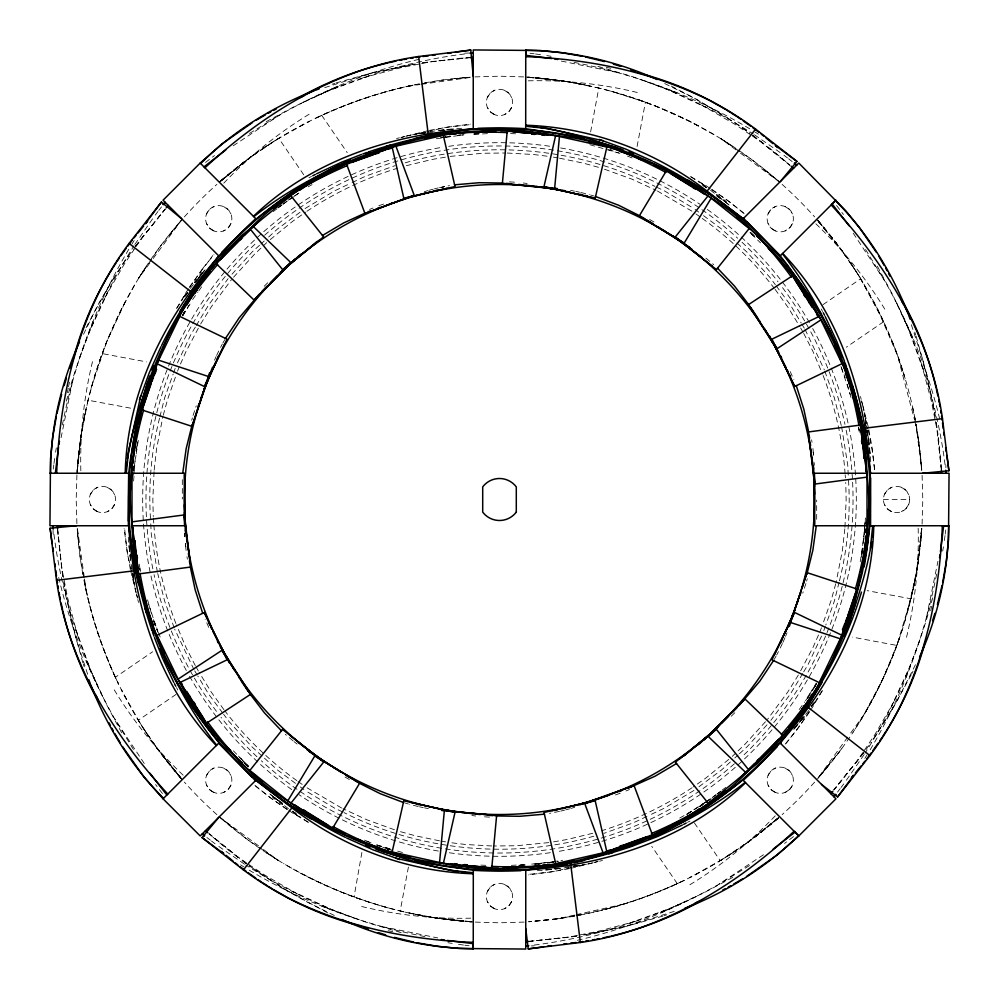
<?xml version="1.0" encoding="UTF-8"?>
<svg xmlns="http://www.w3.org/2000/svg" width="999" height="999" viewBox="0 0 999 999"><rect width="100%" height="100%" fill="white"/><g stroke="black" fill="none" stroke-linecap="round" stroke-linejoin="round"><path stroke-width="0.75" stroke-dasharray="5 3.75" d="M865.072 533.079L865.209 525.337M865.234 523.788L865.371 516.058M133.741 465.946L133.591 470.591L135.976 455.469M182.317 479.67L182.33 498.976M816.683 519.33L816.67 500.024M76.911 474.912L76.199 499.5L76.911 524.088M922.089 524.088L922.801 499.5L922.089 474.912M133.641 469.468L133.829 466.283M865.171 532.717L865.359 529.532M80.245 441.133L77.01 473.251L81.443 433.067L77.01 473.251L78.322 457.23M77.21 470.591L77.585 465.259M133.616 481.019L134.278 471.878M134.39 470.354L135.277 458.154M863.723 540.846L864.61 528.646M864.722 527.122L865.384 517.981M921.64 528.846L917.557 565.933L921.79 528.409M154.058 471.69L152.847 499.5L153.259 516.508M154.171 470.154L156.593 448.638L162.887 416.783M844.829 528.846L842.407 550.362L836.113 582.217M844.942 527.31L846.153 499.5L845.741 482.492M921.415 533.741L921.715 529.732M133.591 475.312L134.328 466.083M920.678 541.77L921.752 528.658A423.301 423.301 0 0 1 817.744 778.608M920.479 543.781L921.727 528.758L919.804 549.812M77.01 473.251L79.196 449.188M918.755 557.867L921.677 528.808M861.75 554.32L865.334 520.566M78.134 459.041L81.831 430.681L86.226 407.892M920.866 539.959L917.169 568.319L907.991 610.476M921.627 528.771L916.195 574L910.988 598.801L867.107 590.634M53.259 469.055L53.784 464.847M945.216 534.153L945.741 529.945M862.537 551.311L862.936 548.251M864.909 532.954L865.309 529.895M81.443 433.067L77.273 470.242A423.301 423.301 0 0 1 181.256 220.392M53.971 463.449L54.957 456.418M945.029 535.551L944.043 542.582M136.214 453.946L138.761 437.2M860.239 561.8L862.786 545.054M863.024 543.531L865.334 528.321M136.201 451.198L137.138 445.167M861.862 553.833L862.799 547.802M55.607 452.172L56.294 447.927M942.706 551.073L943.393 546.828M84.341 416.92L80.844 437.013L88.012 400.199L131.905 408.404M82.105 429.033L82.805 425M914.659 582.08L918.156 561.987L916.195 574L916.895 569.967M590.621 131.905L598.801 88.012L569.967 82.105M408.404 867.095L400.199 910.988L401.81 911.375M361.888 852.434L354.033 897.015M62.388 424.887C74.538 362.475 96.99 301.898 129.907 247.427M135.989 450.936L136.576 447.914M136.875 446.403L137.775 441.87M637.075 146.541L645.429 102.148L610.476 91.009M861.225 557.13L862.125 552.597M862.424 551.086L863.011 548.064M936.612 574.113C924.462 636.525 902.01 697.102 869.093 751.573M61.076 437.712L72.427 382.018M926.572 616.982L937.924 561.288M67.333 392.707L68.257 388.186M68.556 386.688L69.48 382.167M930.743 610.814L931.667 606.293M83.991 418.643L86.026 408.841M912.974 590.159L915.009 580.357M914.597 582.429L904.008 624.213M911.538 596.49L896.852 645.429L852.434 637.112M159.553 418.194C151.161 451.461 148.252 486.163 150.587 520.379M159.915 416.745L164.635 397.914L173.177 374.013M839.085 582.255L834.365 601.086L825.823 624.987M839.447 580.806C847.839 547.539 850.748 512.837 848.413 478.621M66.321 401.173C80.782 346.341 103.509 293.619 133.991 245.766M932.679 597.827C918.218 652.659 895.491 705.381 865.009 753.234M87.462 402.51L94.992 374.787L102.148 353.571L146.566 361.888M163.237 415.272L167.77 398.876L176.998 372.615M835.763 583.728L831.23 600.124L822.002 626.385M191.708 420.267L192.395 417.869M806.605 581.131L807.292 578.733M91.009 388.524L106.656 341.845L125.824 300.624M193.082 415.472L196.229 405.856M805.918 583.528L802.771 593.144M860.201 721.028C878.633 690.734 893.456 658.254 903.958 624.363M899.45 638.161L897.514 643.606C886.15 674.737 871.203 704.52 853.071 732.242M173.689 372.615L175.187 368.394M823.813 630.606L825.311 626.385M79.433 358.366L93.057 321.478M905.943 677.522L919.567 640.634M99.55 360.839L106.656 341.845L121.266 309.453L135.452 283.504M177.56 371.166L179.233 366.845M819.767 632.155L821.44 627.834M785.526 636.363L787.025 632.692M897.527 643.568L882.579 679.582L864.06 714.622L848.613 735.888M214.498 360.214L216.059 356.631M782.941 642.369L785.027 637.587M180.482 364.011L186.126 351.286L199.875 325.324M818.518 634.989L812.874 647.714L799.125 673.676M83.541 334.29L94.118 312.512L110.14 283.966M915.459 664.71L897.139 700.848L875.499 735.926M91.309 327.497L107.767 292.357L105.082 297.202L124.338 264.048L135.302 247.715M907.691 671.503L891.233 706.643L893.918 701.798L874.662 734.952L863.698 751.285M216.608 355.457L219.967 348.514M782.392 643.543L779.033 650.486M177.472 362.887L190.884 334.54L195.492 326.86M821.528 636.113L808.116 664.46L803.508 672.14M86.076 327.772L99.326 302.36L114.473 276.948M911.95 673.401L913.011 671.228M911.3 674.687L890.808 712.087L870.816 742.769M206.543 213.911L209.465 209.465L213.911 206.543M90.247 494.667L93.169 490.222L97.615 487.3M230.944 223.576L228.022 228.022L223.576 230.944M114.66 504.333L111.738 508.778L107.28 511.7M487.3 97.615L490.222 93.169L494.667 90.247M511.7 107.28L508.778 111.738L504.333 114.66M206.543 775.424L209.465 770.978L213.911 768.056M230.944 785.089L228.022 789.535L223.576 792.457M768.056 213.911L770.978 209.465L775.424 206.543M792.457 223.576L789.535 228.022L785.089 230.944M487.3 891.72L490.222 887.262L494.667 884.34M511.7 901.385L508.778 905.831L504.333 908.753M884.34 494.667L887.262 490.222L891.72 487.3M768.056 775.424L770.978 770.978L775.424 768.056M908.753 504.333L905.831 508.778L901.385 511.7M182.43 315.746L184.64 311.626M220.542 347.377L222.34 344.018M776.66 654.982L778.458 651.623M814.36 687.374L816.57 683.254M182.23 315.609L184.465 311.501M814.535 687.499L816.77 683.391M176.636 308.379L186.925 291.009M822.364 690.659L812.087 708.016M200.637 323.976L211.264 306.905L231.531 279.583M222.927 342.894L224.8 339.61M774.2 659.39L776.073 656.106M798.363 675.024L787.736 692.095L767.469 719.417M815.871 700.574L810.164 710.089M183.017 298.251L188.724 288.761M812.449 690.721L815.571 685.389M182.767 315.934L189.061 305.207M809.939 693.793L816.233 683.066M185.452 296.241L187.8 292.27M811.2 706.73L813.548 702.759M182.63 315.409L186.513 308.928M196.254 325.574L208.541 305.082L228.109 278.696M802.746 673.426L790.459 693.918L770.891 720.304M185.602 295.804L187.862 292.095M811.138 706.905L813.398 703.196M132.03 243.993L134.153 240.559M864.847 758.441L866.97 755.007M176.848 308.117L182.53 299.388M822.152 690.883L816.47 699.612M809.427 711.263L798.663 727.185L786.163 743.306M149.875 262.999L138.799 277.972L145.929 266.758M189.473 287.6L202.66 268.394M112.999 279.27L118.918 269.98M134.803 244.505L154.345 216.259M182.567 315.597L191.845 301.261M807.155 697.739L816.433 683.403M864.197 754.495L844.654 782.741M807.479 698.526L810.838 693.356M189.66 286.788L212.75 255.594M809.352 712.25L796.215 730.694L785.039 744.342M117.882 271.628L123.501 263.074M136.139 246.466L142.045 237.662L165.434 209.066M862.861 752.534L856.955 761.338L833.566 789.934M138.799 277.972L159.166 247.802L181.231 220.504L150.799 261.75M122.902 264.036L128.184 256.231M184.216 296.928L189.373 289.623M814.784 702.072L809.627 709.377M128.084 256.481L133.416 248.988M866.008 749.55L871.003 742.569M192.57 299.55L197.989 291.97M198.888 290.709L201.586 286.925M799.212 709.552L804.62 701.972M805.531 700.711L808.228 696.927M847.701 737.137L817.706 778.433L829.669 764.397M785.089 792.457L789.535 789.535L791.92 786.288M135.452 246.091L164.385 209.99M863.548 752.909L834.615 789.01M135.24 246.503L165.235 208.953M863.848 752.547L833.853 790.122M196.091 282.255L198.826 278.559M793.793 729.07L799.262 721.678M800.174 720.441L802.909 716.745M190.26 288.436L204.358 270.579M808.74 710.564L794.642 728.421M155.232 215.085L157.904 211.551M841.096 787.449L843.768 783.915M158.816 210.377L161.513 206.893M837.487 792.107L840.184 788.623M202.797 268.319L213.986 254.67M841.77 748.563L817.769 778.483L839.834 751.198M201.311 274.538L194.63 282.792L201.486 274.762M202.26 273.351L205.12 269.817M793.88 729.183L804.37 716.208L796.54 725.386M789.535 789.535L791.245 787.437M169.331 234.603L181.206 220.492M233.554 277.235L254.37 254.37L266.696 242.645M765.446 721.765L744.63 744.63L732.304 756.355M232.005 274.188L252.06 252.06L259.802 245.042M766.995 724.812L746.94 746.94L739.198 753.958M264.211 286.263L268.743 281.755M734.789 712.737L730.257 717.245M260.901 244.031L264.223 241.021M268.656 237.013L277.497 228.996L301.486 211.201M730.344 761.987L721.503 770.004L697.514 787.799M734.777 757.979L738.099 754.969M220.504 181.194L250.861 156.918L247.577 159.328L219.318 182.205L250.861 156.918L278.758 138.312L304.595 176.049M694.405 822.951L720.242 860.688L751.423 839.672L777.672 818.543M270.217 239.61L292.994 221.066L305.644 212.15M728.783 759.39L706.006 777.934L693.356 786.85M225.374 176.948L219.305 182.205L244.318 161.776M773.626 822.052L776.673 819.43M231.568 171.791L219.318 182.205L237.874 166.733M767.432 827.209L779.682 816.795L748.139 842.082L778.496 817.806M761.126 832.267L779.682 816.807L754.682 837.224M205.482 162.425L214.485 155.544M793.518 836.575L784.515 843.456M273.289 211.601L276.973 208.779M278.197 207.829L281.88 205.007M283.104 204.071L286.788 201.236M288.012 200.3L292.919 196.528M706.081 802.472L710.988 798.701M712.212 797.764L715.896 794.929M717.12 793.993L720.803 791.171M722.027 790.221L725.711 787.399M241.333 164.048L252.822 155.507M757.667 834.952L746.178 843.493M705.444 802.634L709.215 799.874M257.53 152.173L248.177 158.878L264.323 147.54M741.47 846.827L750.823 840.122L734.677 851.46M278.009 207.755L281.793 205.095M283.054 204.208L293.169 197.103M294.43 196.216L299.488 192.67M699.512 806.33L704.57 802.784M705.831 801.897L715.946 794.792M717.207 793.905L720.991 791.245M84.366 582.242C91.409 617.544 103.122 651.81 118.656 684.265L115.347 677.285L152.647 651.76M883.653 321.715L846.353 347.19M289.61 199.325L293.394 196.741M294.655 195.879L299.7 192.42M823.014 304.645L860.688 278.758L860.102 277.809M176.049 694.405L138.312 720.242L142.72 727.297M699.775 806.705L704.894 803.246M687.15 814.447L706.505 801.448M233.192 145.792L280.582 114.448C324.737 89.498 372.202 70.18 421.64 58.691M577.36 940.309C626.798 928.82 674.263 909.502 718.418 884.552L765.808 853.208M263.274 148.239L271.241 143.019M727.759 855.981L735.726 850.761M249.5 133.429L280.582 114.448M749.5 865.571L718.418 884.552M264.623 147.34L277.972 138.799M721.028 860.201L734.377 851.66M686.4 814.41L707.217 801.136M708.516 800.311L711.126 798.651M306.905 211.264C334.84 192.732 365.359 178.134 397.402 168.257M692.095 787.736C664.16 806.268 633.641 820.866 601.598 830.743M305.082 208.541L334.54 190.884L350.736 183.217M693.918 790.459L664.46 808.116L648.264 815.783M679.72 818.081L691.72 811.163M699.725 806.555L702.397 805.019M308.092 186.85L312.075 184.59M266.209 121.653L294.917 106.281L338.137 86.189L302.31 102.672M732.791 877.347L704.083 892.719L660.863 912.811L696.69 896.328M276.723 139.56L309.453 121.266L301.798 125.212M722.277 859.44L689.547 877.734L697.202 873.788M308.978 177.76L311.501 176.436M687.474 822.377L689.997 821.041M352.085 182.58L365.584 176.199L395.104 165.634M646.915 816.42L633.416 822.801L603.896 833.366M419.867 84.066C385.976 90.135 353.109 101.299 321.715 115.347L314.735 118.656C347.19 103.122 381.456 91.409 416.758 84.366M576.136 915.471C611.076 909.502 644.979 898.126 677.285 883.653L684.265 880.344C657.654 892.994 629.944 903.271 601.336 910.364M317.307 95.754C364.96 74.625 415.584 59.853 467.395 53.609M681.693 903.246C634.04 924.375 583.416 939.147 531.605 945.391M369.543 209.453L373.002 208.017M625.998 790.983L629.457 789.547M324.725 87.637L368.656 73.839L417.182 63.549M674.275 911.363L630.344 925.161L581.818 935.451M332.555 89.236L369.155 76.011L363.686 77.56L400.874 67.707L420.055 63.899M666.445 909.764L629.845 922.989L635.314 921.44L598.126 931.293L578.945 935.101M378.846 205.719L386.076 203.197M620.154 793.281L612.924 795.803M332.155 84.228L334.752 83.354M664.248 915.646L666.845 914.772M336.064 82.929L375 72.04L415.422 63.961M662.936 916.071L624 926.96L583.578 935.039M401.498 137.512L403.921 136.776M595.079 862.224L597.502 861.488M424.363 191.671L428.171 190.547M570.829 808.453L574.637 807.329M406.343 136.089L428.371 130.582M592.657 862.911L570.629 868.418M414.622 134.69L417.495 133.878M581.505 865.122L584.378 864.31M406.318 165.709L431.868 159.503L448.638 156.593M592.682 833.291L567.132 839.497L550.362 842.407M429.433 190.172L433.216 189.161M565.784 809.839L569.567 808.828M418.931 133.491L446.303 127.335L470.604 124.076M580.069 865.509L552.697 871.665L528.396 874.924M396.553 138.536L399.425 137.787M599.575 861.213L602.459 860.464M421.153 133.729L425.624 132.592M573.389 866.408L577.847 865.271M405.157 162.812C487.512 139.348 578.558 147.777 655.007 186.413M593.843 836.188C511.488 859.652 420.442 851.223 343.993 812.587M400.874 137.437L405.207 136.376M593.793 862.624L598.139 861.563M421.578 133.504L425.786 132.505M434.478 188.823L438.249 187.912M560.751 811.088L564.522 810.177M573.214 866.495L577.434 865.496M406.655 136.051L411.014 135.09M587.986 863.91L592.345 862.949M574.725 915.908L558.179 918.718L528.846 921.677L558.179 918.718L574.687 915.034M576.186 914.697L624.213 904.008M439.51 187.612L449.5 185.627M559.49 811.388L549.5 813.373M412.475 134.79L416.858 133.891M582.155 865.109L586.525 864.21M429.607 130.332L448.189 127.035L470.729 124.588M569.393 868.668L550.811 871.965L528.271 874.412M421.541 63.599L431.868 61.551L470.179 57.655M577.459 935.401L567.132 937.449L528.821 941.345M418.319 133.616L428.596 131.831M580.681 865.384L570.404 867.169M440.884 137.874L450.074 136.189M548.926 862.811L558.116 861.126M421.366 83.804L440.821 80.282L470.154 77.323L454.607 78.584M558.179 918.718L574.637 915.746M440.859 137.6L450.062 135.976M548.938 863.024L558.141 861.4M576.236 915.646L582.242 914.634M422.652 62.687L467.395 57.817M576.348 936.313L528.746 941.483M423.426 133.616L426.448 133.154M427.972 132.929L434.028 132.018M440.097 131.119L455.257 128.846L437.187 130.694L455.207 129.258M558.903 867.881L543.743 870.154L561.813 868.306L543.793 869.742M564.972 866.982L571.028 866.071M572.552 865.846L575.574 865.384M422.54 62.85L455.719 58.791M430.082 131.606L444.505 129.72M568.931 867.394L544.28 870.229M576.46 936.15L531.605 941.183M436.301 138.749L464.011 134.765M534.989 864.235L562.699 860.251M407.892 86.226L420.055 84.515M421.578 84.303L470.204 77.447M445.866 136.988L451.86 136.176M457.854 135.365L460.851 134.965M538.149 864.035L541.146 863.636M547.14 862.824L553.134 862.012M538.011 864.185L541.083 863.773M547.227 862.974L553.371 862.174M450.174 156.406L482.492 153.259L505.681 152.997M548.826 842.594L516.508 845.741L493.319 846.003M446.541 129.508L454.72 128.771M519.33 865.334L523.963 864.872M531.693 864.098L557.954 861.488M458.266 58.429L470.254 57.517M456.768 128.621L462.924 128.234M542.232 870.379L536.076 870.766M474.375 133.941L480.394 133.591M518.606 865.409L524.625 865.059M474.912 76.911L499.5 76.199L524.088 76.911M524.088 922.089L499.5 922.801L474.912 922.089M458.266 135.202L464.46 134.865M473.751 134.378L487.699 133.641M511.301 865.359L525.249 864.622M534.54 864.135L540.734 863.798M464.972 53.159L470.492 53.034M531.268 945.916L534.028 945.841M473.913 133.641L478.521 133.616M520.479 865.384L525.087 865.359M883.428 499.5L909.677 499.5A13.124 13.124 0 0 1 889.984 510.864A13.124 13.124 0 0 1 889.984 488.136A13.124 13.124 0 0 1 909.677 499.5M507.23 153.034L533.478 154.508L550.362 156.593M491.77 845.966L465.522 844.492L448.638 842.407M510.539 133.591L518.219 133.878M480.781 865.122L488.461 865.409M509.502 181.855L517.007 182.355M489.498 817.145L481.993 816.645M441.133 918.755L473.251 921.99L433.067 917.557L473.251 921.99L457.23 920.678M528.409 77.21L565.933 81.443L525.749 77.01L541.77 78.322M465.259 921.415L470.591 921.79M529.732 77.285L533.741 77.585M549.812 79.196L525.749 77.01L557.867 80.245M449.188 919.804L473.251 921.99M539.959 78.134L568.319 81.831L591.108 86.226M459.041 920.866L430.681 917.169L407.892 912.774M529.945 53.259L534.153 53.784M464.847 945.216L469.055 945.741M565.933 81.443L528.758 77.273A423.301 423.301 0 0 1 778.608 181.256M523.314 182.992L527.135 183.491M471.865 815.509L475.686 816.008M433.067 917.557L470.242 921.727A423.301 423.301 0 0 1 220.392 817.744M535.551 53.971L542.582 54.957M463.449 945.029L456.418 944.043M546.828 55.607L551.073 56.294M447.927 942.706L452.172 943.393M574 82.805L561.987 80.844L582.08 84.341M416.92 914.659L437.013 918.156L407.754 912.736M553.409 157.118L557.991 157.917M559.515 158.179L583.728 163.237L600.124 167.77M439.485 840.821L415.272 835.763L398.876 831.23M441.009 841.083L445.591 841.882M425 916.195L429.033 916.895M570.591 190.397L574.437 191.134M424.563 807.866L428.409 808.603M574.113 62.388C636.525 74.538 697.102 96.99 751.573 129.907M424.887 936.612C362.475 924.462 301.898 902.01 247.427 869.093M606.293 67.333L610.814 68.257M561.288 61.076L616.982 72.427M382.018 926.572L437.712 937.924M388.186 930.743L392.707 931.667M580.357 83.991L590.159 86.026M408.841 912.974L418.643 915.009M575.724 191.371L579.507 192.195M419.493 806.805L423.276 807.629M406.68 912.499L405.057 912.124M403.971 911.875L402.897 911.625M580.769 192.47L589.41 194.68M418.231 806.53L409.59 804.32M386.925 848.8L391.433 849.912M597.827 66.321L632.854 76.773L677.522 93.057L640.634 79.433M401.173 932.679L366.146 922.227L321.478 905.943L358.366 919.567M596.49 87.462C631.793 96.204 666.233 108.754 698.376 125.824M402.51 911.538C367.12 903.059 332.792 890.209 300.624 873.176M589.822 144.705L622.29 154.096M388.524 907.991C351.798 897.751 316.458 882.729 283.504 863.548M610.189 149.5L612.237 150.1M386.763 848.9L388.811 849.5M376.91 845.004L390.247 848.925M397.652 851.098L403.584 852.834M590.634 195.017L594.255 196.104M404.745 802.896L408.366 803.983M376.685 844.942L391.296 849.412M608.466 149.613L618.531 152.884M604.532 169.231L632.155 179.233L656.006 190.297M394.468 829.769L366.845 819.767L342.994 808.703M357.205 898.163L356.293 897.839M366.77 841.37L371.104 842.969M376.898 845.104L381.243 846.702M382.679 847.239L391.371 850.436M638.161 99.55L657.155 106.656L689.547 121.266L715.496 135.452M656.118 85.14C689.984 98.189 722.627 114.46 753.234 133.991M342.882 913.86C309.016 900.811 276.373 884.54 245.766 865.009M627.434 156.056L634.527 158.878M364.473 840.122L371.566 842.944M664.71 83.541L693.681 97.927L722.052 114.473M334.29 915.459L305.319 901.073L276.948 884.527M671.503 91.309L706.643 107.767L701.798 105.082L734.952 124.338L751.285 135.302M327.497 907.691L292.357 891.233L297.202 893.918L264.048 874.662L247.715 863.698M656.355 187.05L664.46 190.884L693.918 208.541M342.645 811.95L334.54 808.116L305.082 790.459M671.228 86.076L696.64 99.326L729.02 118.918M327.772 912.924L286.938 890.721L249.45 866.008M657.392 190.996L692.095 211.264M341.608 808.004L306.905 787.736M785.089 206.543L789.535 209.465L792.457 213.911M504.333 90.247L508.778 93.169L511.7 97.615M775.424 230.944L770.978 228.022L768.056 223.576M494.667 114.66L490.222 111.738L487.3 107.28M901.385 487.3L905.831 490.222L908.753 494.667M891.72 511.7L887.262 508.778L884.34 504.333M223.576 206.543L228.022 209.465L230.944 213.911M213.911 230.944L209.465 228.022L206.543 223.576M785.089 768.056L789.535 770.978L792.457 775.424M775.424 792.457L770.978 789.535L768.056 785.089M107.28 487.3L111.738 490.222L114.66 494.667M97.615 511.7L93.169 508.778L90.247 504.333M504.333 884.34L508.778 887.262L511.7 891.72M223.576 768.056L228.022 770.978L230.944 775.424M494.667 908.753L490.222 905.831L487.3 901.385M213.911 792.457L209.465 789.535L206.543 785.089M690.684 176.623L708.041 186.9M308.379 822.364L291.009 812.075M700.761 183.004L710.252 188.724M298.251 815.983L288.761 810.276M649.612 219.455L653.958 221.99M345.042 777.01L349.388 779.545M702.697 185.402L706.655 187.75M292.27 811.2L296.241 813.548M703.171 185.577L706.842 187.812M292.095 811.138L295.804 813.398M755.007 132.03L758.441 134.153M240.559 864.847L243.993 866.97M736.001 149.875L721.028 138.799L732.242 145.929M711.413 189.46L727.309 200.237L743.418 212.737M690.821 176.798L699.55 182.467M308.117 822.152L299.388 816.47M287.6 809.527L271.691 798.763L255.594 786.25M266.758 853.071L277.972 860.201L262.999 849.125M754.495 134.803L782.741 154.345M244.505 864.197L216.259 844.654M712.275 189.635L730.731 202.76L744.38 213.936M286.788 809.34L268.319 796.203L254.67 785.014M727.372 117.882L735.926 123.501M271.628 881.118L248.988 865.584M752.534 136.139L761.338 142.045L789.934 165.434M246.466 862.861L237.662 856.955L209.066 833.566M721.028 138.799L751.198 159.166L778.496 181.231L737.25 150.799M277.972 860.201L247.802 839.834L220.504 817.769L261.75 848.201M734.964 122.902L749.55 132.992M701.997 184.153L709.302 189.31M296.928 814.784L289.623 809.627M695.891 213.936L700.948 217.495M702.21 218.394C729.42 237.937 753.77 261.513 774.125 288.124M296.79 780.606C269.58 761.063 245.23 737.487 224.875 710.876M298.052 781.505L303.109 785.064M742.519 128.084L750.012 133.416M752.909 135.452L765.833 145.217M246.091 863.548L240.334 859.277M752.497 135.24L790.047 165.235M246.503 863.76L208.953 833.765M716.733 196.079L720.416 198.801M278.559 800.174L282.255 802.909M710.489 190.197L728.371 204.308M695.117 209.428L698.713 212.1M703.508 215.647L721.503 228.996L735.876 242.033M295.492 783.353L277.497 770.004L263.124 756.967M300.287 786.9L303.883 789.572M288.436 808.74L270.579 794.642M783.915 155.232L787.449 157.904M211.551 841.096L215.085 843.768M237.937 857.454L233.167 853.783M788.623 158.816L792.107 161.513M206.893 837.487L210.377 840.184M294.081 741.658L297.14 744.043M768.194 147.078L772.901 150.837M230.806 851.922L226.099 848.163M716.208 194.618L724.437 201.286M725.611 202.235L729.145 205.095M269.817 793.88L273.351 796.74M274.538 797.689L282.792 804.37L274.762 797.514M775.236 152.735L779.869 156.581M705.931 258.142L713.723 264.71M293.069 740.858L285.277 734.29M223.764 846.265L219.131 842.419M764.397 169.331L778.508 181.206M220.492 817.794L234.603 829.669M782.18 158.516L789.01 164.385M216.82 840.484L209.99 834.615M718.493 196.578L724.225 201.473M245.092 763.636L248.614 766.708M245.879 764.859L248.189 766.92M754.133 236.226L749.537 232.093L760.526 242.869M736.987 243.032L746.94 252.06L770.004 277.497L775.349 284.703M262.013 755.968L252.06 746.94L228.996 721.503L223.651 714.297M749.937 232.23L754.42 236.376M751.061 232.717L754.432 235.889M238.474 756.131L249.45 766.97M233.429 750.873L236.688 754.22M241.021 758.666L248.601 766.445M244.443 763.224L246.591 765.446M239.46 757.392L241.558 759.64M242.607 760.776L247.827 766.42M818.543 221.328L842.082 250.861L816.795 219.318L827.209 231.568M176.948 773.626L182.205 779.682L156.918 748.139L182.205 779.695L161.776 754.682M819.43 222.327L822.052 225.374M171.791 767.432L182.205 779.682L166.733 761.126M817.794 220.504L842.082 250.861M181.194 778.496L156.918 748.139M832.267 237.874L816.795 219.305L837.224 244.305M775.087 289.335L787.736 306.905L799.887 326.661M223.913 709.665L211.264 692.095L199.113 672.339M836.575 205.482L843.456 214.485M162.425 793.518L155.544 784.515M834.952 241.333L843.493 252.822M164.048 757.667L155.507 746.178M776.235 285.901L790.459 305.082L801.21 323.014M222.765 713.099L208.541 693.918L197.79 675.986M851.46 264.323L840.122 248.177L856.88 272.64M147.54 734.677L158.878 750.823L143.019 727.759L148.239 735.726M844.467 254.183L846.827 257.53M152.173 741.47L154.533 744.817M321.715 115.347L347.24 152.647M677.285 883.653L651.76 846.353M853.208 233.192L884.552 280.582C909.502 324.737 928.82 372.202 940.309 421.64M58.691 577.36C70.18 626.798 89.498 674.263 114.448 718.418L145.792 765.808M850.761 263.274L855.981 271.241M865.571 249.5L884.552 280.582M133.429 749.5L114.448 718.418M851.66 264.623L860.201 277.972M138.799 721.028L147.34 734.377M857.467 273.576L858.353 274.987M858.94 275.924L859.527 276.873M801.972 324.3L804.282 328.134M805.044 329.42L824.312 369.805M193.956 669.58L174.688 629.195M194.718 670.866L197.028 674.7M800.649 328.009L802.934 332.055M803.696 333.391L812.874 351.286L822.552 374.051M195.305 665.609L186.126 647.714L176.448 624.949M196.066 666.945L198.351 670.991M877.347 266.209L892.719 294.917L912.811 338.137L896.328 302.31M121.653 732.791L106.281 704.083L86.189 660.863L102.672 696.69M873.788 301.798L882.579 319.418L859.44 276.723C877.447 307.879 893.768 340.172 904.008 374.787M139.56 722.277L121.266 689.547L125.212 697.202M821.253 308.978L822.577 311.501M176.436 687.499L177.76 690.022M882.841 319.967L883.253 320.841M790.209 371.603L793.868 379.745M208.791 627.397L205.132 619.255M903.246 317.307C924.375 364.96 939.147 415.584 945.391 467.395M95.754 681.693C74.625 634.04 59.853 583.416 53.609 531.605M115.347 677.285C101.299 645.891 90.135 613.024 84.066 579.133M877.734 309.453L897.527 355.432L905.144 378.546M823.114 375.499C835.189 406.743 842.619 439.822 845.054 473.239M175.886 623.501C163.811 592.257 156.381 559.178 153.946 525.761M153.484 619.617L157.942 631.231M158.504 632.679L160.177 637.037M892.344 341.845L897.527 355.432L914.422 419.43M840.983 366.533L845.241 377.872M153.759 621.128L158.017 632.467M153.609 621.103L156.831 629.82M911.363 324.725L923.001 360.739L932.517 400.849M87.637 674.275L75.999 638.261L66.483 598.151M909.764 332.555L922.989 369.155L921.44 363.686L931.293 400.874L935.101 420.055M89.236 666.445L76.011 629.845L77.56 635.314L67.707 598.126L63.899 578.945M824.812 371.203L834.365 397.914L841.258 425.437M174.188 627.797L164.635 601.086L157.742 573.563M914.772 332.155L915.646 334.752M83.354 664.248L84.228 666.845M841.383 367.844L850.261 394.343M148.739 604.657L157.617 631.156M916.071 336.064L926.96 375L935.451 417.182M82.929 662.936L72.04 624L63.549 581.818M861.687 401.648L862.424 404.058M136.776 595.079L137.512 597.502M862.774 405.269L868.631 428.459M136.089 592.657L130.582 570.629M847.189 384.203L851.435 399.125M147.565 599.875L151.811 614.797M133.878 581.505L134.69 584.378M864.21 414.41L865.022 417.282M133.491 580.069L127.335 552.697L124.076 528.396M914.809 420.916L918.718 440.821L921.677 470.154L920.416 454.607L915.971 424.013L921.627 470.154M865.396 418.718L867.944 428.808M860.451 396.466L861.213 399.338M137.787 599.575L138.536 602.459M132.592 573.389L133.729 577.847M841.633 426.885L847.751 465.197L848.338 477.135M157.367 572.115L151.249 533.803L150.662 521.865M861.563 400.786L862.612 405.119M136.376 593.793L137.437 598.139M132.505 573.214L133.504 577.434M858.591 427.535L859.302 430.532L858.641 427.51M140.409 571.465L139.698 568.468L140.359 571.49M866.795 431.418L868.805 440.322L870.229 454.657M868.268 430.244L872.452 451.898L874.724 470.579M862.936 406.568L863.91 410.926M135.09 587.986L136.051 592.345M868.88 429.695L872.202 448.239L874.674 470.741M864.21 412.387L865.097 416.758M133.891 582.155L134.79 586.525M130.332 569.393L127.035 550.811L124.588 528.271M935.401 421.541L937.449 431.868L941.345 470.179M63.599 577.459L61.551 567.132L57.655 528.821M912.774 407.892L915.633 422.515L914.634 416.758M858.403 427.322L859.839 434.877M139.161 564.123L140.597 571.678M865.346 421.953L868.805 440.322L867.382 429.97M865.371 418.219L867.169 428.496M133.616 580.681L131.831 570.404M83.804 577.634L80.282 558.179L77.323 528.846L78.584 544.393M933.078 404.133L935.039 415.422M65.922 594.867L63.961 583.578M811.613 439.797L812.037 442.257M186.963 556.743L187.387 559.203M936.313 422.652L937.986 434.328M62.687 576.348L57.817 531.605M865.384 423.414L865.846 426.436M866.071 427.959L866.982 434.003M867.881 440.059L870.154 455.207L868.293 437.137L869.729 455.182M131.119 558.903L128.846 543.743L130.694 561.813L129.258 543.793M132.018 564.972L132.929 571.028M133.154 572.552L133.616 575.574M936.15 422.54L941.183 467.395M131.606 568.931L128.771 544.28M62.85 576.46L58.267 537.45M77.447 528.796L84.303 577.422M84.515 578.945L86.226 591.108M938.361 437.325L940.821 461.263M812.911 448.501L813.735 456.131M186.089 550.499L185.265 542.869M845.166 474.775L845.404 477.859M153.371 518.056L153.834 524.225M941.058 464.26L941.483 470.254M57.942 534.74L57.517 528.746M870.379 456.718L870.766 462.899M128.621 542.232L128.234 536.076M814.21 462.612L814.31 465.247M184.69 533.753L184.79 536.388L184.778 533.304M945.841 464.972L945.916 467.732M53.159 534.028L53.034 528.508M184.765 533.291L184.79 536.388M814.622 782.13A423.301 423.301 0 0 1 782.13 814.622M778.533 817.819A423.301 423.301 0 0 1 579.108 915.246M574.6 916.083A423.301 423.301 0 0 1 528.683 921.79M216.87 814.622A423.301 423.301 0 0 1 184.378 782.13M181.181 778.533A423.301 423.301 0 0 1 83.754 579.108M82.917 574.6A423.301 423.301 0 0 1 77.21 528.683M184.378 216.87A423.301 423.301 0 0 1 216.87 184.378M220.467 181.181A423.301 423.301 0 0 1 419.892 83.754M424.4 82.917A423.301 423.301 0 0 1 470.317 77.21M782.13 184.378A423.301 423.301 0 0 1 814.622 216.87M817.819 220.467A423.301 423.301 0 0 1 915.246 419.892M916.083 424.4A423.301 423.301 0 0 1 921.79 470.317M812.674 328.496A356.818 356.818 0 0 1 556.206 851.785M550.287 852.684A356.818 356.818 0 0 1 448.713 852.684M438.361 851.048A356.818 356.818 0 0 1 299.088 794.717M291.708 789.572A356.818 356.818 0 0 1 188.511 674.437M186.326 670.504A356.818 356.818 0 0 1 442.794 147.215M448.713 146.316A356.818 356.818 0 0 1 550.287 146.316M560.639 147.952A356.818 356.818 0 0 1 699.912 204.283M707.292 209.428A356.818 356.818 0 0 1 810.489 324.563M775.212 815.846A2353.12 989.41 52.3 0 1 688.261 885.738M470.766 918.168A2353.145 989.435 -82.7 0 1 359.865 906.056M183.154 775.212A2353.12 989.41 -37.7 0 1 113.262 688.261M80.832 470.766A2353.145 989.435 7.3 0 1 92.944 359.865M223.788 183.154A2353.12 989.41 52.3 0 1 310.739 113.262M528.234 80.832A2353.145 989.435 -82.7 0 1 639.135 92.944M815.846 223.788A2353.12 989.41 -37.7 0 1 885.738 310.739M918.168 528.234A2353.145 989.435 7.3 0 1 906.056 639.135M846.165 430.157A353.534 353.534 0 0 1 742.032 756.73M734.365 763.748A353.534 353.534 0 0 1 261.326 760.763M256.968 756.73A353.534 353.534 0 0 1 220.991 717.257M216.483 711.363A353.534 353.534 0 0 1 154.046 574.65M152.835 568.843A353.534 353.534 0 0 1 256.968 242.27M264.635 235.252A353.534 353.534 0 0 1 737.674 238.237M742.032 242.27A353.534 353.534 0 0 1 778.009 281.743M782.517 287.637A353.534 353.534 0 0 1 844.954 424.35M444.518 186.551L441.62 187.5L444.518 186.551M813.448 455.394L813.373 452.285L813.423 455.344M185.627 546.715L185.552 543.606L185.627 546.715M773.688 791.62A13.124 13.124 0 0 0 793.381 780.256A13.124 13.124 0 0 0 773.688 768.893A13.124 13.124 0 0 0 773.688 791.62M492.932 907.916A13.124 13.124 0 0 0 512.624 896.553A13.124 13.124 0 0 0 492.932 885.176A13.124 13.124 0 0 0 492.932 907.916M212.188 791.62A13.124 13.124 0 0 0 231.868 780.256A13.124 13.124 0 0 0 212.188 768.893A13.124 13.124 0 0 0 212.188 791.62M95.892 510.864A13.124 13.124 0 0 0 115.572 499.5A13.124 13.124 0 0 0 95.892 488.136A13.124 13.124 0 0 0 95.892 510.864M212.188 230.107A13.124 13.124 0 0 0 231.868 218.744A13.124 13.124 0 0 0 212.188 207.38A13.124 13.124 0 0 0 212.188 230.107M492.932 113.824A13.124 13.124 0 0 0 512.624 102.447A13.124 13.124 0 0 0 492.932 91.084A13.124 13.124 0 0 0 492.932 113.824M772.702 229.47A13.124 13.124 0 0 0 793.331 219.93A13.124 13.124 0 0 0 774.737 206.83A13.124 13.124 0 0 0 772.702 229.47"/><path stroke-width="1.5" d="M130.894 489.16L132.318 461.051L136.451 435.302M473.251 76.361L470.766 50.1L418.656 56.506C337.325 68.082 264.398 112.787 204.932 167.82M473.251 69.043L473.251 57.43L470.317 57.617M525.749 929.957L525.749 941.57L528.683 941.383M868.106 509.84L866.682 537.949L862.549 563.698M184.478 474.6L184.827 518.743M814.522 524.4L814.173 480.257M128.371 521.128L128.709 473.301L130.32 460.152L137.138 422.639L147.877 381.655M870.629 477.872L870.529 525.786M943.88 525.749L948.75 525.749C948.251 570.953 938.161 615.921 919.542 657.13M216.308 745.566C159.603 686.438 134.091 606.243 128.709 525.749L49.95 525.749L50.524 458.816L52.76 437L56.306 416.521M782.692 253.434C839.397 312.562 864.909 392.757 870.291 473.251L949.05 473.251L948.476 540.184L946.24 562L942.694 582.479M56.656 473.251C59.778 392.295 79.795 309.128 129.083 243.419L161.413 202.048L181.731 218.856M942.344 525.749C939.222 606.705 919.205 689.872 869.917 755.581L837.587 796.952L821.553 784.427M125.237 473.251C127.31 373.951 184.103 283.728 255.869 218.744L200.187 163.062L163.062 200.187L218.744 255.869C197.003 283.878 177.31 313.611 161.601 345.429M873.763 525.749C871.69 625.049 814.897 715.272 743.131 780.256L798.813 835.938L835.938 798.813L780.256 743.131M133.167 463.012L133.379 459.965M865.621 539.035L865.833 535.988M133.604 456.943C135.727 426.323 143.731 396.291 156.106 368.244M865.396 542.057C863.273 572.677 855.269 602.709 842.894 630.756M182.705 473.376L186.139 448.776L192.083 424.9M816.295 525.624L812.861 550.224L806.917 574.1M444.343 810.751L496.615 815.596L491.783 867.869L439.51 863.036L444.343 810.751L441.645 810.464M557.355 188.536L502.385 183.404L507.217 131.131L559.49 135.964C597.202 139.885 632.804 154.695 665.971 172.44M554.657 188.249L559.49 135.964M55.332 473.251L58.554 447.352M943.668 525.749L940.446 551.648M126.274 473.251L128.609 450.799L140.797 395.729M870.391 548.201L872.726 525.749L873.613 525.749M125.499 473.251L125.637 472.04M126.374 466.009L126.873 462.387M872.464 536.75L872.639 535.526M127.41 458.753C138.062 396.591 163.536 337.387 197.265 284.365M58.991 444.343L59.478 441.346M871.715 541.645L869.929 551.585M939.522 557.654L940.009 554.657M137.75 429.582L138.249 426.648M860.751 572.352L861.25 569.418M138.736 423.701L143.731 400.711L150.549 378.958L156.993 363.698L179.77 316.396L227.073 339.173L204.296 386.476L156.993 363.698M860.264 575.299L855.269 598.289L848.451 620.042L842.007 635.302L819.23 682.604L771.927 659.827L794.704 612.524L842.007 635.302M869.717 552.622L868.855 556.793M136.663 434.278L137.338 431.218M861.662 567.782L862.337 564.722M867.944 560.976L868.643 557.842M56.918 413.586L61.601 394.48M942.082 585.414L937.399 604.52M555.681 135.352L544.005 186.538L595.192 198.227L606.868 147.04L544.892 133.292L522.415 130.919L500.536 130.644M443.319 863.648L454.995 812.462L403.808 800.773L392.132 851.96L454.108 865.708L476.585 868.081L498.464 868.356M867.706 562.012C856.53 609.19 837.499 654.382 813.261 696.291M72.877 360.664L73.476 358.379M143.594 409.977C133.679 446.266 127.16 484.265 131.731 521.903L138.649 573.95L190.697 567.032L183.779 514.985L131.731 521.903M855.406 589.023C865.321 552.734 871.84 514.735 867.269 477.097L860.351 425.05L808.303 431.968L815.221 484.016L867.269 477.097M73.789 357.242L74.413 354.97M924.587 644.03L925.211 641.758M74.738 353.833C82.567 325.861 94.018 298.876 109.078 274.026M924.262 645.167C916.433 673.139 904.982 700.124 889.922 724.974M861.488 592.095C845.017 647.327 815.359 697.752 780.094 743.006L780.719 743.506M64.123 385.651L66.421 378.296M849.287 622.389L862.262 573.026L866.982 547.777L869.917 525.749L949.05 525.749M932.579 620.704L934.877 613.349M151.398 382.929L142.083 410.002L191.97 426.361L208.928 376.548M847.602 616.071L856.917 588.998L807.03 572.639L802.022 588.074M142.083 410.002L158.429 360.115C170.642 324.225 193.007 292.819 217.682 264.423M191.97 426.361L209.653 372.615M789.347 626.385L807.03 572.639M781.318 734.577C805.993 706.181 828.358 674.775 840.571 638.885L856.917 588.998M139.41 399.925L149.201 372.977L161.014 346.616M800.361 593.131L792.294 616.47L793.868 612.961M198.227 405.994L199.063 403.621M799.937 595.379L800.773 593.006M69.93 368.007L71.503 363.586M200.762 398.826L201.636 396.428M797.364 602.572L798.238 600.174M202.51 394.006L203.409 391.583M151.91 381.531L153.459 377.36M845.541 621.64L847.09 617.469M204.308 389.148L215.409 362.724M793.78 612.287L794.692 609.852M153.996 375.961L155.594 371.753M154.995 373.501L156.593 369.28M842.407 629.72L845.004 623.039M792.856 614.722L791.92 617.17L792.919 614.797M209.378 375.362L212.612 367.145M204.083 389.048L208.104 379.408M793.918 612.375L794.917 609.952M790.896 619.592L785.763 631.405M205.132 386.039L206.618 382.605M79.52 341.883C61.051 382.954 50.362 428.596 50.512 473.251M207.118 381.456L224.713 344.006M791.882 617.544L774.287 654.994M216.508 360.327L218.694 355.557M782.492 638.673L780.306 643.443M170.692 332.792L183.866 307.967L198.988 285.789M828.308 666.208L815.134 691.033L800.012 713.211M186.788 305.032C202.672 276.473 224.238 251.348 249.226 230.382M812.212 693.968C796.328 722.527 774.762 747.652 749.774 768.618M225.412 338.511L239.173 317.832L259.927 293.481M287.712 800.998L314.76 755.993L359.752 783.041L332.717 828.046L287.712 800.998C255.432 781.106 229.795 752.322 207.605 721.94M711.288 198.002L684.24 243.007L639.248 215.959L666.283 170.954L711.288 198.002C743.568 217.894 769.205 246.678 791.395 277.06M773.588 660.489L759.827 681.168L739.073 705.519M810.276 701.261L812.512 697.527M109.815 272.789L112.113 269.093M886.887 729.907L889.185 726.211M807.229 706.181L809.527 702.497M194.817 293.406L197.24 289.56M801.76 709.44L804.183 705.594M112.875 267.869L116.021 262.974M882.979 736.026L886.125 731.131M804.145 711.051L805.706 708.628M116.833 261.75L119.268 258.104M879.732 740.896L882.167 737.25M120.941 255.682L126.061 248.464M878.059 743.318L872.939 750.536M145.916 222.889L161.413 202.048M853.084 776.111L837.587 796.952M209.99 271.079L204.77 278.334L206.119 276.748M789.01 727.921L794.23 720.666L792.881 722.252M127.822 246.066L132.305 240.135M871.178 752.934L866.695 758.865M211.763 268.706L225.612 251.773L241.483 235.689L290.884 195.792L323.614 236.85L282.567 269.58L249.837 228.534M787.237 730.294L773.388 747.227L757.517 763.311L708.116 803.208L675.386 762.15L716.433 729.42L749.163 770.466M199.625 284.952L202.185 281.656M799.375 714.048L796.815 717.344M353.833 924.262C314.111 913.148 276.511 894.505 243.419 869.917L202.048 837.587L218.856 817.269M525.749 125.237C591.208 127.348 655.356 151.136 707.105 191.146L755.581 129.083L796.952 161.413L780.144 181.731M243.419 869.917L291.895 807.854C343.644 847.864 407.792 871.652 473.251 873.763M134.141 237.762L136.001 235.414M862.999 763.586L864.859 761.238M163.349 204.595L165.172 202.298L163.087 204.558M255.507 780.706L218.744 743.131L163.062 798.813L200.187 835.938L255.869 780.256L291.895 807.854M830.918 332.767L812.337 300.761L787.811 265.497L780.256 255.869L743.493 218.294M835.651 794.405L833.828 796.702L835.913 794.442M202.822 280.831L204.133 279.196M708.116 195.792L675.386 236.85L716.433 269.58L749.163 228.534L708.116 195.792L694.667 186.126L674.974 174.625L653.683 164.648M290.884 803.208L323.614 762.15L282.567 729.42L249.837 770.466L290.884 803.208L304.333 812.874L324.026 824.375L345.317 834.352M794.867 719.804L796.178 718.169M137.874 233.067L143.631 226.086M861.126 765.933L855.369 772.914M145.592 223.776L147.577 221.478M851.423 777.522L853.408 775.224M166.259 207.78L168.307 205.432M830.768 793.656L832.829 791.295M347.59 165.434C313.037 180.307 279.258 198.888 252.685 225.936L216.308 263.786L254.171 300.162L294.742 259.178M651.41 833.566C685.963 818.693 719.742 800.112 746.315 773.064L782.692 735.214L744.829 698.838L704.258 739.822M254.171 300.162L290.547 262.312L252.685 225.936M744.829 698.838L708.453 736.688L746.315 773.064M261.638 291.683L266.858 286.326M737.362 707.317L732.142 712.674M220.167 259.777L240.722 239.31M778.833 739.223L758.278 759.69M244.28 235.764L250.437 229.558M754.72 763.236L748.563 769.442M163.549 798.338C132.005 766.882 107.005 726.847 90.734 684.777M835.451 200.662C866.995 232.118 891.995 272.153 908.266 314.223M255.831 218.781L221.778 252.372M707.105 191.146L743.131 218.744L798.813 163.062L845.741 210.789L859.59 227.797L876.435 252.372M780.256 255.869L835.938 200.187M832.279 203.846L835.713 200.399M743.169 780.219L777.222 746.628M270.417 282.754L277.697 275.599M728.583 716.246L721.303 723.401M252.485 227.535L260.751 219.63M746.515 771.465L738.249 779.37M240.522 239.635L242.695 237.537M756.305 761.463L758.478 759.365M279.558 273.801L287.088 266.608L281.268 271.815M719.442 725.199L711.912 732.392L717.732 727.185M200.187 163.062L221.99 143.918L252.372 122.565M798.813 835.938L777.01 855.082L746.628 876.435M795.154 832.279L798.601 835.713C765.958 867.132 727.085 892.032 684.777 908.266M288.998 264.81L300.699 254.196M710.002 734.19L698.301 744.804M794.118 831.243C734.627 886.25 661.675 930.918 580.344 942.494L528.234 948.9L525.749 928.695M253.434 216.308C325.087 147.54 429.058 123.913 525.749 128.709L570.067 135.777L617.357 147.877M745.566 782.692C673.913 851.46 569.942 875.087 473.251 870.291L428.946 863.223L381.655 851.123M289.073 264.86L317.058 241.483M709.927 734.14L688.011 752.672M284.453 268.743L287.287 266.283M711.713 732.717L714.547 730.257M289.211 264.66L319.393 240.185M709.789 734.34L692.007 748.95M251.398 228.521L253.596 226.673M745.404 772.327L747.602 770.479M273.426 208.429L277.759 204.87M725.574 790.571L721.241 794.13M203.983 166.858L225.824 149.887M795.017 832.142L773.176 849.113M256.119 219.056C281.668 198.389 309.353 180.382 338.524 165.272M742.881 779.944C717.332 800.611 689.647 818.618 660.476 833.728M683.978 755.918L686.001 754.307M687.924 752.222L679.607 758.815M253.796 216.671C305.195 176.361 366.708 150.212 430.045 135.402M745.217 782.342C697.364 819.967 640.546 845.067 581.893 860.476M279.957 203.122L303.047 186.925L327.085 173.764M719.043 795.878L695.953 812.075L671.915 825.236M299.625 190.334C325.462 171.84 354.62 158.204 385.277 149.937M699.375 808.666C673.538 827.16 644.38 840.796 613.723 849.063M322.415 235.527L343.781 222.877L366.158 212.637M676.585 763.473L655.219 776.123L628.271 788.174M177.872 679.258L221.766 650.436L250.574 694.33L206.681 723.139L177.872 679.258C157.417 647.327 146.816 610.264 139.997 573.264M821.128 319.742L777.234 348.564L748.426 304.67L792.319 275.861L821.128 319.742C841.583 351.673 852.184 388.736 859.003 425.736M256.256 120.205L265.434 114.835M742.744 878.795L733.566 884.165M323.426 176.099L327.322 173.838M671.678 825.162L675.574 822.901M297.252 98.651C325.574 82.455 356.218 70.28 387.999 62.887M701.748 900.349C673.426 916.545 642.782 928.72 611.001 936.113M329.92 172.365L332.53 170.904M666.47 828.096L669.08 826.635M268.119 113.349L270.804 111.876M728.196 887.124L730.881 885.651M333.828 170.18L354.907 159.753L376.173 151.523L392.132 147.04L443.319 135.352L454.995 186.538L403.808 198.227L392.132 147.04M665.172 828.82L644.093 839.247L622.827 847.477L606.868 851.96L555.681 863.648L544.005 812.462L595.192 800.773L606.868 851.96M312.762 175.774L315.297 174.45M683.678 824.362L686.213 823.039M273.501 110.427L276.236 108.991M722.764 890.009L725.499 888.573M316.571 173.814L341.271 162.338L361.426 154.445M682.404 824.999L657.704 836.475L630.719 846.765M179.77 682.604L227.073 659.827L204.296 612.524L156.993 635.302L179.77 682.604L187.7 697.165L200.449 716.071L214.335 733.179M819.23 316.396L771.927 339.173L794.704 386.476L842.007 363.698L819.23 316.396L811.3 301.835L798.551 282.929L784.665 265.821M329.92 172.402L332.767 171.066M666.233 827.934L669.08 826.598M300.125 97.527L303.758 95.979M695.242 903.021L698.875 901.473M314.223 90.734C272.153 107.005 232.118 132.005 200.662 163.549M368.444 211.726L370.729 210.826M315.472 90.235L319.293 88.799M507.579 132.605C469.992 131.006 431.506 133.104 395.829 145.941L346.628 164.261L364.947 213.461L403.546 199.3M491.421 866.395C529.008 867.994 567.494 865.896 603.171 853.059L652.372 834.739L634.053 785.539L579.72 804.857M364.947 213.461L414.148 195.142L395.829 145.941M634.053 785.539L584.852 803.858L603.171 853.059M351.835 162.313L373.601 154.658M377.684 208.192L380.032 207.342M618.968 791.658L621.316 790.808M647.165 836.687L625.399 844.342M362.799 153.971L366.895 152.522M389.535 203.996L391.945 203.172M609.465 795.004L604.632 796.653M404.757 198.876L409.615 197.24M368.256 152.048C402.26 140.422 437.637 133.179 473.251 128.709L473.251 49.95L540.184 50.524L562 52.76L582.479 56.306M602.185 797.464L592.32 800.699L594.817 800.062M629.47 847.177C595.854 858.566 560.901 865.671 525.724 870.092L525.786 870.653M375.012 154.196L379.245 152.797M619.755 846.203L623.988 844.804M401.723 199.912L404.195 199.101M582.305 803.82L584.815 803.059M582.292 803.571L584.79 802.896M388.024 149.176L390.771 148.439M608.229 850.561L610.976 849.824M421.678 194.106L424.15 193.456M574.85 805.544L577.322 804.894M410.714 196.99L413.149 196.366M585.851 802.634L588.286 802.01M567.132 807.529L569.692 806.88M415.584 195.742L429.233 192.407M584.64 802.959L569.767 806.593M580.456 860.838L573.264 862.612M434.415 190.834L436.963 190.21M562.037 808.79L564.585 808.166M424.837 138.486L427.56 137.837M571.44 861.163L574.163 860.514M430.494 192.108L434.29 191.221M564.71 807.779L568.506 806.892M568.955 863.611L571.828 862.936M435.564 190.934L438.111 190.347M439.385 190.06L443.256 189.186M559.615 808.94L551.86 810.701M554.445 810.564L556.967 809.989M444.543 188.886L447.14 188.299M431.481 135.077L434.365 134.44M389.31 62.575L395.916 61.114M564.635 864.56L567.519 863.923M603.084 937.886L609.69 936.425M430.282 137.213L433.029 136.626M565.971 862.374L568.718 861.787M435.801 134.141L442.982 132.68M399.925 60.315L402.585 59.778M596.415 939.222L599.075 938.685M435.764 136.064L463.848 132.105L494.955 131.319M563.236 862.936L535.152 866.895L504.045 867.681M403.933 59.54L406.618 59.053M592.382 939.947L595.067 939.46M410.664 58.342L413.374 57.905M447.664 53.409L451.536 52.785M547.464 946.215L551.336 945.591M585.626 941.095L588.336 940.658M453.558 134.241L456.568 133.766M542.432 865.234L545.442 864.759M416.084 57.467L420.192 56.893M455.407 52.16L470.766 50.1M543.593 946.84L528.234 948.9M578.808 942.107L582.917 941.533M459.577 133.317C488.961 128.734 519.043 129.57 548.251 135.002M539.423 865.683C510.039 870.266 479.957 869.43 450.749 863.998M454.483 184.84L479.22 182.705L501.373 183.042M544.517 814.16L519.78 816.295L497.627 815.958M422.927 56.506L428.446 55.819M570.554 943.181L576.073 942.494M167.82 794.068C112.787 734.602 68.082 661.675 56.506 580.344L50.1 528.234L76.361 525.749M864.335 428.259L942.494 418.656L948.9 470.766L922.639 473.251M56.506 580.344L134.665 570.741M128.359 525.786L128.709 473.251L49.95 473.251M470.317 53.272L473.251 52.947L470.492 53.034M528.683 945.728L525.749 946.053L528.508 945.966M432.48 55.357L435.139 55.07M563.861 943.93L566.52 943.643M870.641 473.226C865.509 438.311 858.815 402.135 846.977 368.256M487.162 131.269L496.091 130.794M511.838 867.731L502.909 868.206M870.803 525.774L872.676 525.761M867.02 473.251L814.51 473.251L814.51 525.749L867.02 525.749L867.02 473.251L866.195 456.693L862.899 434.14L857.816 412.699M131.98 525.749L184.49 525.749L184.49 473.251L131.98 473.251L131.98 525.749L132.805 542.307L136.101 564.86L141.184 586.301M416.521 942.694L437 946.24L458.816 948.476L525.749 949.05L525.749 870.291M477.872 128.371L525.699 128.709L525.749 49.95M521.128 870.629L473.301 870.291L473.251 949.05M525.749 55.12L525.749 50.25C570.966 50.774 615.933 60.889 657.117 79.52M473.251 943.88L473.251 948.75C428.034 948.226 383.067 938.111 341.883 919.48M525.749 56.656C588.886 58.991 652.434 71.803 709.19 100.25M473.251 942.344C410.114 940.009 346.566 927.197 289.81 898.75M869.53 525.711L870.291 525.749L870.291 473.251M506.281 183.354L511.201 183.741M492.719 815.646L487.799 815.259M531.818 134.178L534.802 134.428M464.198 864.572L467.182 864.822M502.385 183.404L554.707 188.848M496.615 815.596L459.552 812.05M525.749 55.332L551.648 58.554M512.762 131.643L528.421 133.304M486.238 867.357L470.579 865.696M473.251 943.668L447.352 940.446M525.749 126.274L548.201 128.609L603.271 140.797M518.631 184.44L521.116 184.703M477.884 814.297L480.369 814.56M473.251 872.726L450.799 870.391L395.729 858.203M525.749 125.499L526.96 125.637M472.04 873.363L473.251 873.501M439.51 863.036C401.798 859.115 366.196 844.305 333.029 826.56M454.42 811.463L456.993 811.75M526.123 185.252L531.168 185.851M472.877 813.748L467.832 813.149M531.318 133.641L535.689 134.178M463.311 864.822L467.682 865.359M536.263 186.488L541.396 187.15M460.177 812.187L462.737 812.512M532.991 126.374L536.613 126.873M445.554 810.314L448.076 810.651M466.009 872.626L462.387 872.127M543.968 187.5L546.553 187.862M452.447 811.138L455.032 811.5M541.583 134.952L544.542 135.377M454.458 863.623L457.417 864.048M551.748 188.599L549.15 188.224L551.748 188.686M447.252 810.401L449.85 810.776L447.252 810.314M540.247 127.41C602.409 138.062 661.613 163.536 714.635 197.265M556.942 189.385L559.54 189.798M439.46 809.202L442.058 809.615M458.753 871.59C396.591 860.938 337.387 835.464 284.365 801.735M554.657 58.991L557.654 59.478M441.346 939.522L444.343 940.009M562.137 190.235L564.735 190.672M544.03 187.35L546.615 187.787M544.617 187.263L547.065 187.725M556.843 189.623L559.378 190.097L555.694 189.41M442.157 809.377L439.622 808.903L443.306 809.59M561.9 190.584L564.398 191.071M434.602 807.929L437.1 808.416M550.761 188.424L553.221 188.911M445.779 810.089L448.239 810.576M567.02 191.583L569.63 192.108M560.664 190.434L589.947 197.003M438.336 808.566L410.352 802.297M588.861 141.833L591.595 142.432M407.405 856.568L410.139 857.167M585.414 56.918L604.52 61.601M579.907 194.256L582.442 194.817M416.558 804.183L419.093 804.744M413.586 942.082L394.48 937.399M591.258 197.315L593.881 197.927M584.964 195.404L587.474 195.991M594.33 143.069L618.693 150.075L643.831 160.277M404.67 855.931L380.307 848.925L355.169 838.723M638.336 72.877L640.621 73.476M358.379 925.524L360.664 926.123M641.758 73.789L644.03 74.413M354.97 924.587L357.242 925.211M645.167 74.738C684.889 85.852 722.489 104.495 755.581 129.083M619.505 151.349C649.949 160.24 678.496 174.975 703.883 193.918M379.495 847.651C349.051 838.76 320.504 824.025 295.117 805.082M613.349 64.123L620.704 66.421M378.296 932.579L385.651 934.877M595.466 196.466L618.681 205.282L638.498 215.197M158.429 360.115L208.316 376.461M790.684 622.539L840.571 638.885M403.534 802.534L380.319 793.718L360.502 783.803M599.075 139.41L626.023 149.201L652.384 161.014M399.925 859.59L372.977 849.799L346.616 837.986M630.993 69.93L635.414 71.503M363.586 927.497L368.007 929.07M638.324 158.629L642.569 160.202M356.431 838.798L360.676 840.371M646.665 161.613L649.5 162.974M349.5 836.026L352.335 837.387M653.571 161.601C685.389 177.31 715.122 197.003 743.131 218.744M345.429 837.399C313.611 821.69 283.878 801.997 255.869 780.256M708.903 100L724.974 109.078M290.097 899L274.026 889.922M640.634 216.396L644.904 218.843M358.366 782.604L354.096 780.157M647.04 220.092L653.433 223.938M639.248 215.959L679.77 240.771M359.752 783.041L345.829 774.737M351.96 778.908L345.567 775.062M341.271 771.99L319.23 758.229M671.053 173.826L690.609 186.064M327.947 825.174L308.391 812.936M726.211 109.815L729.907 112.113M269.093 886.887L272.789 889.185M657.692 226.586L659.839 227.934M339.161 771.066L341.308 772.414M661.975 229.283L666.271 232.043M337.025 769.717L332.729 766.957M731.131 112.875L736.026 116.021M262.974 882.979L267.869 886.125M668.431 233.441L670.591 234.84M328.409 764.16L330.569 765.559M691.857 186.875L695.579 189.31M303.421 809.689L307.143 812.125M680.831 241.471L682.966 242.869M316.034 756.131L318.169 757.529M672.764 236.263L679.283 240.597L672.914 236.076M326.236 762.736L319.717 758.403L323.938 761.425M737.25 116.833L740.896 119.268M258.104 879.732L261.75 882.167M684.028 243.569L690.297 247.827M314.972 755.431L308.703 751.173M683.628 243.531L692.27 249.563M315.372 755.469L306.73 749.437M743.318 120.941L750.536 126.061M255.682 878.059L248.464 872.939M776.111 145.916L796.952 161.413M222.889 853.084L202.048 837.587M673.601 236.313L675.624 237.762M681.43 242.133L702.322 257.767M317.57 756.867L298.751 742.831M677.634 239.236L679.645 240.722M319.355 758.278L321.366 759.764M752.934 127.822L758.865 132.305M246.066 871.178L240.135 866.695M680.644 241.471L712.237 266.209M318.356 757.529L290.921 736.126M807.854 707.105L869.917 755.581M129.083 243.419L191.146 291.895M761.238 134.141L763.586 136.001M235.414 862.999L237.762 864.859M794.405 163.349L796.702 165.172L794.442 163.087M204.595 835.651L202.298 833.828L204.558 835.913M737.399 217.757L758.491 236.388L776.722 256.493M261.601 781.243L240.509 762.612L222.278 742.507M765.933 137.874L772.914 143.631M233.067 861.126L226.086 855.369M775.224 145.592L777.522 147.577M221.478 851.423L223.776 853.408M791.22 166.259L793.568 168.307M205.432 830.693L207.78 832.741M756.43 235.851C780.956 257.517 801.136 283.853 816.233 312.862M242.57 763.149C218.044 741.483 197.864 715.147 182.767 686.138M717.444 268.107L734.54 286.126L749.5 305.669M281.556 730.893L264.46 712.874L249.5 693.331M780.219 255.831L746.628 221.79M218.781 743.169L252.372 777.222M768.231 248.326L773.526 253.709M230.769 750.674L225.474 745.291M163.062 798.813L143.918 777.01L122.565 746.628M831.18 204.932C886.213 264.398 930.918 337.325 942.494 418.656M779.707 260.264L783.703 264.71M215.297 734.29L219.293 738.736M832.142 203.983L849.113 225.824M166.858 795.017L149.887 773.176M219.056 742.881C198.389 717.332 180.382 689.647 165.272 660.476M778.696 258.916L780.656 261.388M218.344 737.612L220.304 740.084M782.392 253.734C822.751 305.132 848.938 366.67 863.773 430.045M216.671 745.204C176.361 693.806 150.212 632.292 135.402 568.955M750.898 307.692L757.754 318.019M248.102 691.308L241.246 680.981M803.596 294.505L805.269 296.99M193.731 702.01L195.404 704.495M748.426 304.67L778.721 352.26M250.574 694.33L220.28 646.74M808.578 301.96L810.214 304.433M188.786 694.567L190.422 697.04M795.366 280.507L809.215 302.572M203.634 718.493L189.785 696.428M819.255 310.889L820.878 313.449M759.103 320.13L760.439 322.252M238.561 676.748L239.897 678.87M816.558 314.285L818.094 316.745M180.906 682.255L182.442 684.715M764.46 328.708L768.481 335.289M234.54 670.292L230.519 663.711M878.795 256.256L884.165 265.434M120.205 742.744L114.835 733.566M769.817 337.512L772.489 341.983L771.315 339.685M229.183 661.488L226.511 657.017L227.685 659.315M810.751 305.107L812.274 307.692M186.726 691.308L188.249 693.893M775.137 346.503L776.46 348.776M222.54 650.224L223.863 652.497M900.349 297.252C916.545 325.574 928.72 356.218 936.113 387.999M98.651 701.748C82.455 673.426 70.28 642.782 62.887 611.001M780.356 355.644L781.63 357.954M217.37 641.046L218.644 643.356M885.651 268.119L887.124 270.804M111.876 728.196L113.349 730.881M769.367 335.739L771.74 340.097M227.26 658.903L229.633 663.261M775.074 346.553L785.951 367.37M223.926 652.447L213.049 631.63M823.238 312.762L824.575 315.284M174.45 683.703L175.774 686.238M888.573 273.501L890.009 276.236M108.991 722.764L110.427 725.499M774.088 344.505L794.704 386.476M224.912 654.495L213.461 631.668M825.211 316.571L836.687 341.258L844.567 361.426M173.814 682.429L162.338 657.729L154.445 637.574M787.125 369.705L788.273 372.04M210.727 626.96L211.875 629.295M834.852 346.366L836.088 348.888M162.912 650.112L164.148 652.634M789.41 374.375L790.534 376.71M208.466 622.29L209.59 624.625M211.189 626.96L204.296 612.524M837.299 351.411L847.002 374.825L854.457 399.825M161.701 647.589L151.998 624.175L144.543 599.175M901.473 300.125L903.021 303.758M95.979 695.242L97.527 698.875M845.379 373.439C858.478 404.47 865.146 437.987 865.958 471.615M153.621 625.561C140.522 594.53 133.854 561.013 133.042 527.385M908.765 315.472L910.201 319.293M88.799 679.707L90.235 683.528M796.253 385.589L803.845 409.24L808.441 430.906M202.747 613.411L195.155 589.76L190.559 568.094M845.054 362.787L846.49 366.895M152.522 632.105L153.971 636.201M152.048 630.744C140.422 596.74 133.179 561.363 128.709 525.749M852.559 395.504L853.97 399.8M145.03 599.2L146.441 603.496M855.756 405.532L857.429 411.263M141.571 587.737L143.244 593.468M854.707 400.836L855.194 402.872M143.806 596.128L144.293 598.164M855.668 404.907L856.131 406.955M142.869 592.045L143.332 594.093M936.425 389.31L937.886 395.916M864.098 431.481L864.734 434.353M134.44 564.635L135.077 567.519M61.114 603.084L62.575 609.69M865.034 435.789L865.646 438.673M134.141 563.199L132.68 556.018M938.685 399.925L939.222 402.585M59.778 596.415L60.315 599.075M939.46 403.933L939.947 406.618M59.053 592.382L59.54 595.067M945.591 447.664L946.215 451.536M52.785 547.464L53.409 551.336M940.658 410.664L941.095 413.374M57.905 585.626L58.342 588.336M861.525 440.771L861.987 443.756M137.013 555.244L137.475 558.229M809.227 435.764L809.59 438.199M189.41 560.801L189.773 563.236M946.84 455.407L948.9 470.766M52.16 543.593L50.1 528.234M941.533 416.084L942.107 420.192M56.893 578.808L57.467 582.917M808.303 431.968L814.647 484.203M190.697 567.032L184.353 514.797M863.685 455.631L864.073 458.566M134.927 540.434L135.315 543.369M810.276 443.094L810.601 445.566M188.399 553.434L188.724 555.906M861.088 430.569L864.123 457.929M137.912 568.431L134.877 541.071M942.494 422.927L943.181 428.446M570.741 864.335L580.344 942.494M418.656 56.506L428.259 134.665M55.819 570.554L56.506 576.073M811.213 450.524L811.513 453.022M187.487 545.978L187.787 548.476M945.728 470.317L946.053 473.251L945.966 470.492M53.272 528.683L52.947 525.749L53.034 528.508M943.643 432.48L943.93 435.139M55.07 563.861L55.357 566.52M812.324 460.589L812.587 463.124M186.413 535.876L186.676 538.411M813.099 468.256L813.573 473.426M185.901 530.744L185.427 525.574M814.61 486.488L814.222 481.256L814.647 494.143M184.39 512.512L184.778 517.744L184.353 504.857M941.383 470.317L941.57 473.251M57.43 525.749L57.617 528.683M813.411 468.219L813.573 470.841M185.427 528.159L185.589 530.781M813.548 466.583L813.698 469.043M185.302 529.957L185.452 532.417M852.472 385.926A370.791 370.791 0 0 1 864.11 566.97M855.569 602.971A370.791 370.791 0 0 1 844.267 635.988M821.977 682.529A370.791 370.791 0 0 1 648.788 838.91M633.141 845.379A370.791 370.791 0 0 1 628.87 847.002M613.074 852.472A370.791 370.791 0 0 1 608.753 853.833M584.228 860.489A370.791 370.791 0 0 1 574.188 862.699M566.97 864.11A370.791 370.791 0 0 1 414.772 860.489M403.209 857.579A370.791 370.791 0 0 1 375.874 849.075M370.13 847.002A370.791 370.791 0 0 1 365.859 845.379M311.451 819.08A370.791 370.791 0 0 1 160.09 648.788M153.621 633.141A370.791 370.791 0 0 1 151.998 628.87M146.528 613.074A370.791 370.791 0 0 1 145.167 608.753M138.511 584.228A370.791 370.791 0 0 1 138.511 414.772M141.421 403.209A370.791 370.791 0 0 1 149.925 375.874M151.998 370.13A370.791 370.791 0 0 1 153.621 365.859M179.92 311.451A370.791 370.791 0 0 1 350.212 160.09M365.859 153.621A370.791 370.791 0 0 1 370.13 151.998M385.926 146.528A370.791 370.791 0 0 1 390.247 145.167M414.772 138.511A370.791 370.791 0 0 1 584.228 138.511M595.791 141.421A370.791 370.791 0 0 1 623.126 149.925M628.87 151.998A370.791 370.791 0 0 1 633.141 153.621M687.549 179.92A370.791 370.791 0 0 1 841.945 357.292M844.267 363.012A370.791 370.791 0 0 1 847.002 370.13M804.058 716.87A2515.619 972.052 45.5 0 1 802.384 719.18M716.845 194.967A2515.682 971.89 -44.5 0 1 719.168 196.641M723.763 200.037A2515.682 971.89 -44.5 0 1 726.036 201.761M194.967 282.155A2515.682 971.89 45.5 0 1 196.641 279.832M200.037 275.237A2515.682 971.89 45.5 0 1 201.761 272.964M282.155 804.033A2515.682 971.89 -44.5 0 1 279.832 802.359M275.237 798.963A2515.682 971.89 -44.5 0 1 272.964 797.239M516.296 512.1L516.296 486.9A21.004 21.004 0 0 0 482.704 486.9L482.704 512.1A21.004 21.004 0 0 0 516.296 512.1M341.995 772.314A315.01 315.01 0 0 0 814.51 499.5A315.01 315.01 0 0 0 341.995 226.686A315.01 315.01 0 0 0 341.995 772.314"/></g></svg>
